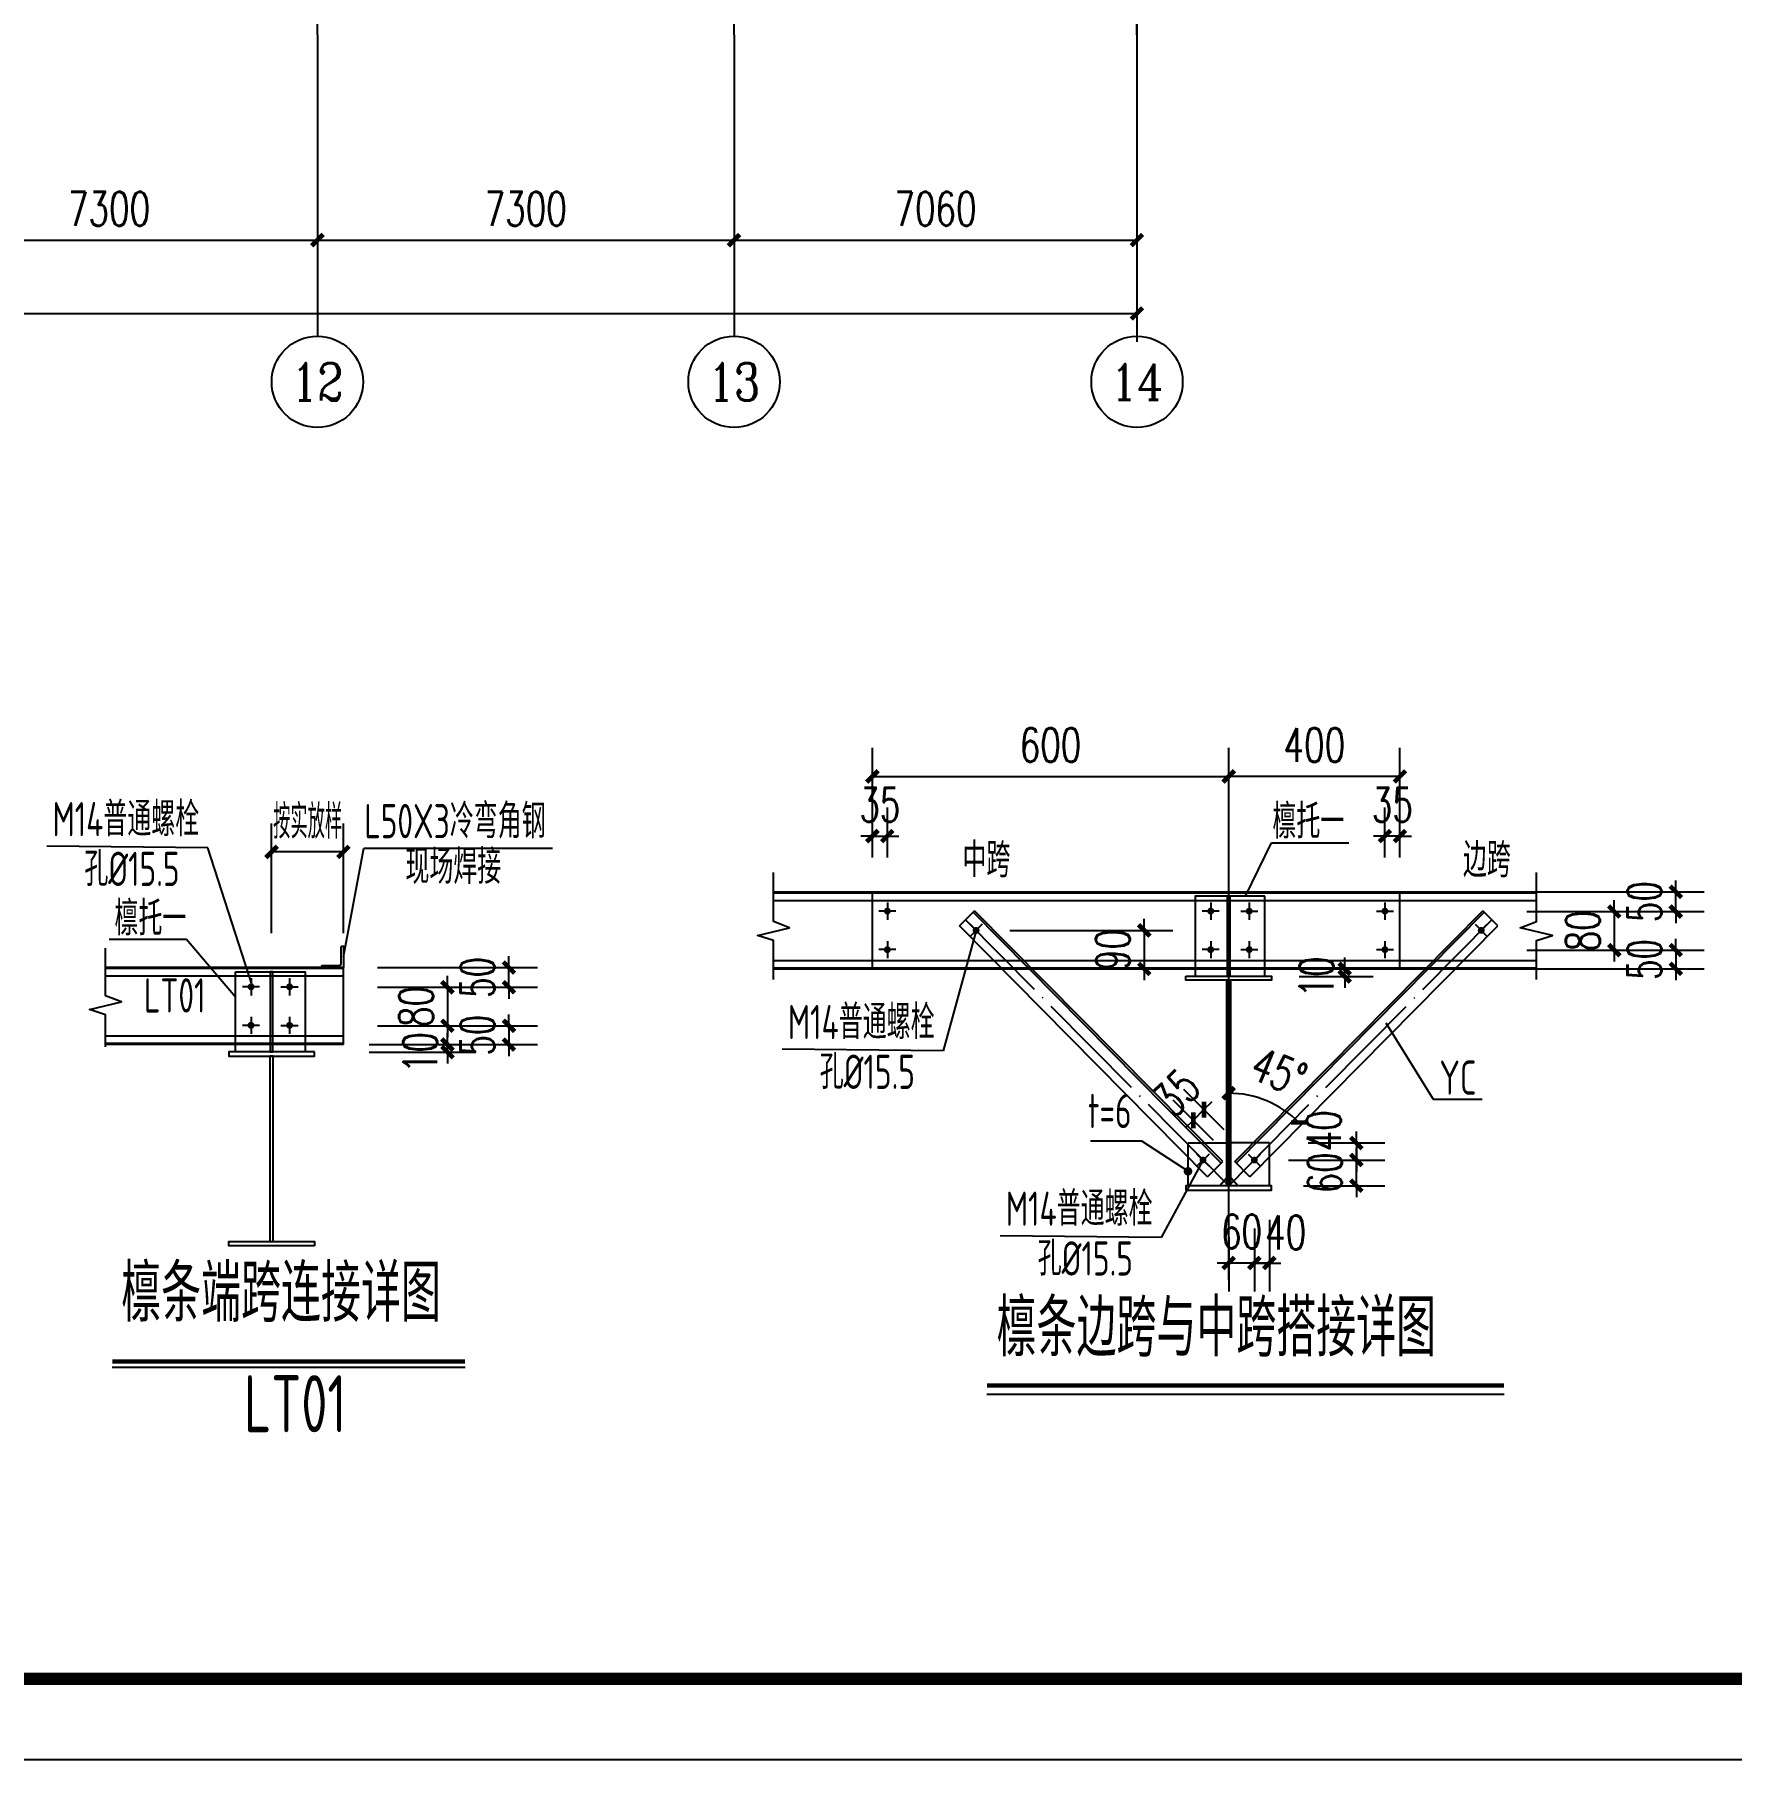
# Model space of a CAD drawing. Extents: x -89996 to 1006241, y -2176 to 440573.
# Drawn here: x 486657 to 516389, y -2176 to 28052 of the extents above; entities that cross this region are included whole.
import ezdxf
from ezdxf.enums import TextEntityAlignment as Align

# ---------------------------------------------------------------- set-up
doc = ezdxf.new("R2010")
doc.units = 0
doc.header["$LTSCALE"] = 1000
doc.header["$MEASUREMENT"] = 0
doc.linetypes.add('DOTE', pattern=[2.42, 2, -0.2, 0.02, -0.2])
for name, color, linetype in [('AXIS', 3, 'Continuous'), ('AXIS_TEXT', 7, 'Continuous'), ('BOLT', 251, 'Continuous'), ('DOTE', 1, 'DOTE'), ('GL', 150, 'Continuous'), ('Gwall', 42, 'Continuous'), ('LT', 27, 'Continuous'), ('NUM', 7, 'Continuous'), ('PUB_TITLE', 4, 'Continuous'), ('PZ', 202, 'Continuous'), ('TEXT', 7, 'Continuous'), ('THIN', 7, 'Continuous'), ('WALL', 9, 'Continuous'), ('XG', 6, 'Continuous')]:
    doc.layers.add(name, color=color, linetype=linetype)
doc.styles.add('_TCH_AXIS', font='COMPLEX', dxfattribs={"bigfont": 'GBCBIG'})
doc.styles.add('_TCH_DIM_T3', font='SIMPLEX', dxfattribs={"width": 0.705882, "bigfont": 'GBCBIG'})
doc.styles.add('COMPLEX', font='COMPLEX')
doc.styles.add('TSSD_Label', font='tssdeng.shx', dxfattribs={"width": 0.7, "bigfont": 'hztxt.shx'})
doc.styles.add('TSSD_Norm', font='tssdeng.shx', dxfattribs={"bigfont": 'hztxt.shx'})
doc.dimstyles.new('_TCH_ARCH&&200', dxfattribs={"dimtxt": 595, "dimasz": 200, "dimexe": 500, "dimexo": 600, "dimgap": 252.5, "dimtad": 1, "dimdec": 0, "dimzin": 0, "dimdsep": 46, "dimtxsty": '_TCH_DIM_T3', "dimblk": 'ARCHTICK', "dimcen": 0.09, "dimclrt": 7, "dimazin": 2, "dimtfac": 1, "dimtdec": 0, "dimtix": 1, "dimtmove": 2, "dimatfit": 3, "dimfxl": 0, "dimtolj": 1, "dimtzin": 0, "dimarcsym": 0})
doc.dimstyles.new('TCH-200-1', dxfattribs={"dimtxt": 595, "dimasz": 200, "dimexe": 500, "dimexo": 600, "dimgap": 252.5, "dimtad": 1, "dimdec": 0, "dimzin": 0, "dimdsep": 46, "dimtxsty": '_TCH_DIM_T3', "dimblk": 'ARCHTICK', "dimcen": 0.09, "dimclrd": 3, "dimclre": 3, "dimclrt": 7, "dimazin": 2, "dimtfac": 1, "dimtdec": 0, "dimtix": 1, "dimtmove": 2, "dimatfit": 3, "dimfxl": 0, "dimtolj": 1, "dimtzin": 0, "dimarcsym": 0})
doc.dimstyles.new('TCH-200-5', dxfattribs={"dimtxt": 595, "dimasz": 200, "dimexe": 500, "dimexo": 600, "dimgap": 252.5, "dimtad": 1, "dimdec": 0, "dimlfac": 0.2, "dimzin": 0, "dimdsep": 46, "dimtxsty": '_TCH_DIM_T3', "dimblk": 'ARCHTICK', "dimcen": 0.09, "dimclrd": 124, "dimclre": 124, "dimclrt": 7, "dimazin": 2, "dimtfac": 1, "dimtdec": 0, "dimtix": 1, "dimtmove": 2, "dimatfit": 3, "dimfxl": 0, "dimtolj": 1, "dimtzin": 0, "dimarcsym": 0})

# ---------------------------------------------------------------- blocks, each defined once
blk = doc.blocks.new('_ArchTick')
at = {"color": 0, "linetype": 'ByBlock', "const_width": 0.4}
blk.add_lwpolyline([(-0.5, -0.5), (0.5, 0.5)], dxfattribs=at)
blk = doc.blocks.new('*D519')
at = {"layer": 'AXIS', "color": 3, "lineweight": -2, "transparency": 16777216}
for p, q in [((490811, 12301), (490811, 14227)), ((492069, 12301), (492069, 14227)), ((492069, 13727), (490811, 13727))]:
    blk.add_line(p, q, dxfattribs=at)
at = {"layer": 'Defpoints', "color": 0, "transparency": 16777216}
for p in [(490811, 13727), (490811, 11701), (492069, 11701)]:
    blk.add_point(p, dxfattribs=at)
at = {"layer": 'AXIS', "color": 3, "lineweight": -2, "transparency": 16777216, "xscale": 200, "yscale": 200, "zscale": 200, "rotation": 180}
blk.add_blockref('_ArchTick', (490811, 13727), dxfattribs=at)
at = {"layer": 'AXIS', "color": 3, "lineweight": -2, "transparency": 16777216, "xscale": 200, "yscale": 200, "zscale": 200}
blk.add_blockref('_ArchTick', (492069, 13727), dxfattribs=at)
at = {"layer": 'AXIS', "color": 7, "transparency": 16777216, "insert": (491443, 14258), "char_height": 595, "attachment_point": 5, "style": '_TCH_DIM_T3'}
blk.add_mtext('\\A1;按实放样', dxfattribs=at)
blk = doc.blocks.new('*D531')
at = {"layer": 'Defpoints', "color": 0, "transparency": 16777216}
for p in [(492069, 11701), (494970, 11701), (492069, 11356)]:
    blk.add_point(p, dxfattribs=at)
at = {"layer": 'GL', "color": 124, "lineweight": -2, "transparency": 16777216}
for p, q in [((494970, 11701), (494970, 11901)), ((492669, 11701), (495470, 11701)), ((494970, 11356), (494970, 11701)), ((492669, 11356), (495470, 11356)), ((494970, 11356), (494970, 11156))]:
    blk.add_line(p, q, dxfattribs=at)
at = {"layer": 'GL', "color": 124, "lineweight": -2, "transparency": 16777216, "xscale": 200, "yscale": 200, "zscale": 200}
for p, rotation in [((494970, 11701), 270), ((494970, 11356), 90)]:
    blk.add_blockref('_ArchTick', p, dxfattribs=dict(at, rotation=rotation))
at = {"layer": 'GL', "color": 7, "transparency": 16777216, "insert": (494420, 11528), "char_height": 595, "attachment_point": 5, "rotation": 90, "style": '_TCH_DIM_T3'}
blk.add_mtext('\\A1;50', dxfattribs=at)
blk = doc.blocks.new('*D532')
at = {"layer": 'Defpoints', "color": 0, "transparency": 16777216}
for p in [(492069, 11356), (492069, 10681), (493892, 10681)]:
    blk.add_point(p, dxfattribs=at)
at = {"layer": 'GL', "color": 124, "lineweight": -2, "transparency": 16777216}
for p, q in [((493892, 11356), (493892, 11556)), ((492669, 11356), (494392, 11356)), ((493892, 11356), (493892, 10681)), ((492669, 10681), (494392, 10681)), ((493892, 10681), (493892, 10481))]:
    blk.add_line(p, q, dxfattribs=at)
at = {"layer": 'GL', "color": 124, "lineweight": -2, "transparency": 16777216, "xscale": 200, "yscale": 200, "zscale": 200}
for p, rotation in [((493892, 11356), 270), ((493892, 10681), 90)]:
    blk.add_blockref('_ArchTick', p, dxfattribs=dict(at, rotation=rotation))
at = {"layer": 'GL', "color": 7, "transparency": 16777216, "insert": (493342, 11018), "char_height": 595, "attachment_point": 5, "rotation": 90, "style": '_TCH_DIM_T3'}
blk.add_mtext('\\A1;80', dxfattribs=at)
blk = doc.blocks.new('*D533')
at = {"layer": 'Defpoints', "color": 0, "transparency": 16777216}
for p in [(492069, 10681), (492069, 10351), (494970, 10351)]:
    blk.add_point(p, dxfattribs=at)
at = {"layer": 'GL', "color": 124, "lineweight": -2, "transparency": 16777216}
for p, q in [((492669, 10681), (495470, 10681)), ((494970, 10681), (494970, 10881)), ((494970, 10681), (494970, 10351)), ((492669, 10351), (495470, 10351)), ((494970, 10351), (494970, 10151))]:
    blk.add_line(p, q, dxfattribs=at)
at = {"layer": 'GL', "color": 124, "lineweight": -2, "transparency": 16777216, "xscale": 200, "yscale": 200, "zscale": 200}
for p, rotation in [((494970, 10681), 270), ((494970, 10351), 90)]:
    blk.add_blockref('_ArchTick', p, dxfattribs=dict(at, rotation=rotation))
at = {"layer": 'GL', "color": 7, "transparency": 16777216, "insert": (494420, 10516), "char_height": 595, "attachment_point": 5, "rotation": 90, "style": '_TCH_DIM_T3'}
blk.add_mtext('\\A1;50', dxfattribs=at)
blk = doc.blocks.new('*D534')
at = {"layer": 'Defpoints', "color": 0, "transparency": 16777216}
for p in [(491919, 10351), (493892, 10351), (491919, 10218)]:
    blk.add_point(p, dxfattribs=at)
at = {"layer": 'GL', "color": 124, "lineweight": -2, "transparency": 16777216}
for p, q in [((492519, 10351), (494392, 10351)), ((493892, 10351), (493892, 10551)), ((493892, 10218), (493892, 10351)), ((492519, 10218), (494392, 10218)), ((493892, 10218), (493892, 10018))]:
    blk.add_line(p, q, dxfattribs=at)
at = {"layer": 'GL', "color": 124, "lineweight": -2, "transparency": 16777216, "xscale": 200, "yscale": 200, "zscale": 200}
for p, rotation in [((493892, 10351), 270), ((493892, 10218), 90)]:
    blk.add_blockref('_ArchTick', p, dxfattribs=dict(at, rotation=rotation))
at = {"layer": 'GL', "color": 7, "transparency": 16777216, "insert": (493414, 10209), "char_height": 595, "attachment_point": 5, "rotation": 90, "style": '_TCH_DIM_T3'}
blk.add_mtext('\\A1;10', dxfattribs=at)
blk = doc.blocks.new('*D538')
at = {"layer": 'Defpoints', "color": 0, "transparency": 16777216}
for p in [(501599, 14005), (501337, 13028), (501599, 13028)]:
    blk.add_point(p, dxfattribs=at)
at = {"layer": 'GL', "color": 124, "lineweight": -2, "transparency": 16777216}
for p, q in [((501337, 13628), (501337, 14505)), ((501599, 13628), (501599, 14505)), ((501337, 14005), (501137, 14005)), ((501337, 14005), (501599, 14005)), ((501599, 14005), (501799, 14005))]:
    blk.add_line(p, q, dxfattribs=at)
at = {"layer": 'GL', "color": 124, "lineweight": -2, "transparency": 16777216, "xscale": 200, "yscale": 200, "zscale": 200}
blk.add_blockref('_ArchTick', (501337, 14005), dxfattribs=at)
at = {"layer": 'GL', "color": 124, "lineweight": -2, "transparency": 16777216, "xscale": 200, "yscale": 200, "zscale": 200, "rotation": 180}
blk.add_blockref('_ArchTick', (501599, 14005), dxfattribs=at)
at = {"layer": 'GL', "color": 7, "transparency": 16777216, "insert": (501468, 14555), "char_height": 595, "attachment_point": 5, "style": '_TCH_DIM_T3'}
blk.add_mtext('\\A1;35', dxfattribs=at)
blk = doc.blocks.new('*D539')
at = {"layer": 'Defpoints', "color": 0, "transparency": 16777216}
for p in [(507580, 15051), (501337, 13028), (507580, 13028)]:
    blk.add_point(p, dxfattribs=at)
at = {"layer": 'GL', "color": 124, "lineweight": -2, "transparency": 16777216}
for p, q in [((501337, 13628), (501337, 15551)), ((507580, 13628), (507580, 15551)), ((501337, 15051), (507580, 15051))]:
    blk.add_line(p, q, dxfattribs=at)
at = {"layer": 'GL', "color": 124, "lineweight": -2, "transparency": 16777216, "xscale": 200, "yscale": 200, "zscale": 200, "rotation": 180}
blk.add_blockref('_ArchTick', (501337, 15051), dxfattribs=at)
at = {"layer": 'GL', "color": 124, "lineweight": -2, "transparency": 16777216, "xscale": 200, "yscale": 200, "zscale": 200}
blk.add_blockref('_ArchTick', (507580, 15051), dxfattribs=at)
at = {"layer": 'GL', "color": 7, "transparency": 16777216, "insert": (504458, 15601), "char_height": 595, "attachment_point": 5, "style": '_TCH_DIM_T3'}
blk.add_mtext('\\A1;600', dxfattribs=at)
blk = doc.blocks.new('*D540')
at = {"layer": 'Defpoints', "color": 0, "transparency": 16777216}
for p in [(506961, 9025), (507738, 8248), (507923, 8434)]:
    blk.add_point(p, dxfattribs=at)
at = {"layer": 'GL', "color": 124, "lineweight": -2, "transparency": 16777216}
for p, q in [((507314, 8672), (506607, 9379)), ((507499, 8858), (506793, 9564)), ((507146, 9211), (506961, 9025)), ((507146, 9211), (507288, 9352)), ((506961, 9025), (506819, 8884))]:
    blk.add_line(p, q, dxfattribs=at)
at = {"layer": 'GL', "color": 124, "lineweight": -2, "transparency": 16777216, "xscale": 200, "yscale": 200, "zscale": 200}
for p, rotation in [((507146, 9211), 224.9999999998922), ((506961, 9025), 44.99999999989219)]:
    blk.add_blockref('_ArchTick', p, dxfattribs=dict(at, rotation=rotation))
at = {"layer": 'GL', "color": 7, "transparency": 16777216, "insert": (506665, 9507), "char_height": 595, "attachment_point": 5, "rotation": 45, "style": '_TCH_DIM_T3'}
blk.add_mtext('\\A1;35', dxfattribs=at)
blk = doc.blocks.new('*D541')
at = {"layer": 'Defpoints', "color": 0, "transparency": 16777216}
for p in [(508292, 8328), (509816, 8328), (508292, 7878)]:
    blk.add_point(p, dxfattribs=at)
at = {"layer": 'GL', "color": 124, "lineweight": -2, "transparency": 16777216}
for p, q in [((509816, 8328), (509816, 8528)), ((508892, 8328), (510316, 8328)), ((509816, 7878), (509816, 8328)), ((508892, 7878), (510316, 7878)), ((509816, 7878), (509816, 7678))]:
    blk.add_line(p, q, dxfattribs=at)
at = {"layer": 'GL', "color": 124, "lineweight": -2, "transparency": 16777216, "xscale": 200, "yscale": 200, "zscale": 200}
for p, rotation in [((509816, 8328), 270), ((509816, 7878), 90)]:
    blk.add_blockref('_ArchTick', p, dxfattribs=dict(at, rotation=rotation))
at = {"layer": 'GL', "color": 7, "transparency": 16777216, "insert": (509266, 8103), "char_height": 595, "attachment_point": 5, "rotation": 90, "style": '_TCH_DIM_T3'}
blk.add_mtext('\\A1;60', dxfattribs=at)
blk = doc.blocks.new('*D542')
at = {"layer": 'Defpoints', "color": 0, "transparency": 16777216}
for p in [(507580, 7578), (508030, 7727), (507580, 6524)]:
    blk.add_point(p, dxfattribs=at)
at = {"layer": 'GL', "color": 124, "lineweight": -2, "transparency": 16777216}
for p, q in [((507580, 6978), (507580, 6024)), ((508030, 7127), (508030, 6024)), ((507580, 6524), (507380, 6524)), ((508030, 6524), (507580, 6524)), ((508030, 6524), (508230, 6524))]:
    blk.add_line(p, q, dxfattribs=at)
at = {"layer": 'GL', "color": 124, "lineweight": -2, "transparency": 16777216, "xscale": 200, "yscale": 200, "zscale": 200}
blk.add_blockref('_ArchTick', (507580, 6524), dxfattribs=at)
at = {"layer": 'GL', "color": 124, "lineweight": -2, "transparency": 16777216, "xscale": 200, "yscale": 200, "zscale": 200, "rotation": 180}
blk.add_blockref('_ArchTick', (508030, 6524), dxfattribs=at)
at = {"layer": 'GL', "color": 7, "transparency": 16777216, "insert": (507805, 7074), "char_height": 595, "attachment_point": 5, "style": '_TCH_DIM_T3'}
blk.add_mtext('\\A1;60', dxfattribs=at)
blk = doc.blocks.new('*D543')
at = {"layer": 'Defpoints', "color": 0, "transparency": 16777216}
for p in [(508292, 7878), (508030, 7727), (508030, 6524)]:
    blk.add_point(p, dxfattribs=at)
at = {"layer": 'GL', "color": 124, "lineweight": -2, "transparency": 16777216}
for p, q in [((508292, 7278), (508292, 6024)), ((508030, 7127), (508030, 6024)), ((508030, 6524), (507830, 6524)), ((508292, 6524), (508030, 6524)), ((508292, 6524), (508492, 6524))]:
    blk.add_line(p, q, dxfattribs=at)
at = {"layer": 'GL', "color": 124, "lineweight": -2, "transparency": 16777216, "xscale": 200, "yscale": 200, "zscale": 200}
blk.add_blockref('_ArchTick', (508030, 6524), dxfattribs=at)
at = {"layer": 'GL', "color": 124, "lineweight": -2, "transparency": 16777216, "xscale": 200, "yscale": 200, "zscale": 200, "rotation": 180}
blk.add_blockref('_ArchTick', (508292, 6524), dxfattribs=at)
at = {"layer": 'GL', "color": 7, "transparency": 16777216, "insert": (508578, 7059), "char_height": 595, "attachment_point": 5, "style": '_TCH_DIM_T3'}
blk.add_mtext('\\A1;40', dxfattribs=at)
blk = doc.blocks.new('*D544')
at = {"layer": 'Defpoints', "color": 0, "transparency": 16777216}
for p in [(508371, 8628), (508030, 8328), (509816, 8328)]:
    blk.add_point(p, dxfattribs=at)
at = {"layer": 'GL', "color": 124, "lineweight": -2, "transparency": 16777216}
for p, q in [((509816, 8628), (509816, 8828)), ((508971, 8628), (510316, 8628)), ((509816, 8628), (509816, 8328)), ((508630, 8328), (510316, 8328)), ((509816, 8328), (509816, 8128))]:
    blk.add_line(p, q, dxfattribs=at)
at = {"layer": 'GL', "color": 124, "lineweight": -2, "transparency": 16777216, "xscale": 200, "yscale": 200, "zscale": 200}
for p, rotation in [((509816, 8628), 270), ((509816, 8328), 90)]:
    blk.add_blockref('_ArchTick', p, dxfattribs=dict(at, rotation=rotation))
at = {"layer": 'GL', "color": 7, "transparency": 16777216, "insert": (509247, 8841), "char_height": 595, "attachment_point": 5, "rotation": 90, "style": '_TCH_DIM_T3'}
blk.add_mtext('\\A1;40', dxfattribs=at)
blk = doc.blocks.new('*D545')
at = {"layer": 'Defpoints', "color": 0, "transparency": 16777216}
for p in [(510317, 14005), (510317, 13028), (510580, 13028)]:
    blk.add_point(p, dxfattribs=at)
at = {"layer": 'GL', "color": 124, "lineweight": -2, "transparency": 16777216}
for p, q in [((510317, 13628), (510317, 14505)), ((510580, 13628), (510580, 14505)), ((510317, 14005), (510117, 14005)), ((510580, 14005), (510317, 14005)), ((510580, 14005), (510780, 14005))]:
    blk.add_line(p, q, dxfattribs=at)
at = {"layer": 'GL', "color": 124, "lineweight": -2, "transparency": 16777216, "xscale": 200, "yscale": 200, "zscale": 200}
blk.add_blockref('_ArchTick', (510317, 14005), dxfattribs=at)
at = {"layer": 'GL', "color": 124, "lineweight": -2, "transparency": 16777216, "xscale": 200, "yscale": 200, "zscale": 200, "rotation": 180}
blk.add_blockref('_ArchTick', (510580, 14005), dxfattribs=at)
at = {"layer": 'GL', "color": 7, "transparency": 16777216, "insert": (510448, 14555), "char_height": 595, "attachment_point": 5, "style": '_TCH_DIM_T3'}
blk.add_mtext('\\A1;35', dxfattribs=at)
blk = doc.blocks.new('*D546')
at = {"layer": 'Defpoints', "color": 0, "transparency": 16777216}
for p in [(507580, 15051), (507580, 13028), (510580, 13028)]:
    blk.add_point(p, dxfattribs=at)
at = {"layer": 'GL', "color": 124, "lineweight": -2, "transparency": 16777216}
for p, q in [((507580, 13628), (507580, 15551)), ((510580, 13628), (510580, 15551)), ((510580, 15051), (507580, 15051))]:
    blk.add_line(p, q, dxfattribs=at)
at = {"layer": 'GL', "color": 124, "lineweight": -2, "transparency": 16777216, "xscale": 200, "yscale": 200, "zscale": 200, "rotation": 180}
blk.add_blockref('_ArchTick', (507580, 15051), dxfattribs=at)
at = {"layer": 'GL', "color": 124, "lineweight": -2, "transparency": 16777216, "xscale": 200, "yscale": 200, "zscale": 200}
blk.add_blockref('_ArchTick', (510580, 15051), dxfattribs=at)
at = {"layer": 'GL', "color": 7, "transparency": 16777216, "insert": (509080, 15601), "char_height": 595, "attachment_point": 5, "style": '_TCH_DIM_T3'}
blk.add_mtext('\\A1;400', dxfattribs=at)
blk = doc.blocks.new('*D547')
at = {"color": 3, "lineweight": -2, "transparency": 16777216}
blk.add_arc((507580, 7764), 1735, 44.7416, 90, dxfattribs=at)
at = {"layer": 'Defpoints', "color": 0, "transparency": 16777216}
for p in [(507580, 15041), (512190, 12334), (508452, 9265), (507580, 7764), (507580, 6026)]:
    blk.add_point(p, dxfattribs=at)
at = {"color": 3, "lineweight": -2, "transparency": 16777216, "xscale": 200, "yscale": 200, "zscale": 200}
for p, rotation in [((507580, 9500), 180), ((508812, 8986), 314.7415699017217)]:
    blk.add_blockref('_ArchTick', p, dxfattribs=dict(at, rotation=rotation))
at = {"color": 7, "transparency": 16777216, "insert": (508459, 9874), "char_height": 595, "attachment_point": 5, "rotation": 337.3708, "style": '_TCH_DIM_T3'}
blk.add_mtext('\\A1;45°', dxfattribs=at)
blk = doc.blocks.new('*D548')
at = {"layer": 'Defpoints', "color": 0, "transparency": 16777216}
for p in [(512204, 13028), (515413, 13028), (512204, 12682)]:
    blk.add_point(p, dxfattribs=at)
at = {"layer": 'GL', "color": 124, "lineweight": -2, "transparency": 16777216}
for p, q in [((512804, 13028), (515913, 13028)), ((515413, 13028), (515413, 13228)), ((515413, 12682), (515413, 13028)), ((512804, 12682), (515913, 12682)), ((515413, 12682), (515413, 12482))]:
    blk.add_line(p, q, dxfattribs=at)
at = {"layer": 'GL', "color": 124, "lineweight": -2, "transparency": 16777216, "xscale": 200, "yscale": 200, "zscale": 200}
for p, rotation in [((515413, 13028), 270), ((515413, 12682), 90)]:
    blk.add_blockref('_ArchTick', p, dxfattribs=dict(at, rotation=rotation))
at = {"layer": 'GL', "color": 7, "transparency": 16777216, "insert": (514863, 12855), "char_height": 595, "attachment_point": 5, "rotation": 90, "style": '_TCH_DIM_T3'}
blk.add_mtext('\\A1;50', dxfattribs=at)
blk = doc.blocks.new('*D549')
at = {"layer": 'Defpoints', "color": 0, "transparency": 16777216}
for p in [(512204, 12682), (512204, 12007), (514336, 12007)]:
    blk.add_point(p, dxfattribs=at)
at = {"layer": 'GL', "color": 124, "lineweight": -2, "transparency": 16777216}
for p, q in [((514336, 12682), (514336, 12882)), ((512804, 12682), (514836, 12682)), ((514336, 12682), (514336, 12007)), ((512804, 12007), (514836, 12007)), ((514336, 12007), (514336, 11807))]:
    blk.add_line(p, q, dxfattribs=at)
at = {"layer": 'GL', "color": 124, "lineweight": -2, "transparency": 16777216, "xscale": 200, "yscale": 200, "zscale": 200}
for p, rotation in [((514336, 12682), 270), ((514336, 12007), 90)]:
    blk.add_blockref('_ArchTick', p, dxfattribs=dict(at, rotation=rotation))
at = {"layer": 'GL', "color": 7, "transparency": 16777216, "insert": (513786, 12345), "char_height": 595, "attachment_point": 5, "rotation": 90, "style": '_TCH_DIM_T3'}
blk.add_mtext('\\A1;80', dxfattribs=at)
blk = doc.blocks.new('*D550')
at = {"layer": 'Defpoints', "color": 0, "transparency": 16777216}
for p in [(512204, 12007), (512204, 11678), (515413, 11678)]:
    blk.add_point(p, dxfattribs=at)
at = {"layer": 'GL', "color": 124, "lineweight": -2, "transparency": 16777216}
for p, q in [((515413, 12007), (515413, 12207)), ((512804, 12007), (515913, 12007)), ((515413, 12007), (515413, 11678)), ((512804, 11678), (515913, 11678)), ((515413, 11678), (515413, 11478))]:
    blk.add_line(p, q, dxfattribs=at)
at = {"layer": 'GL', "color": 124, "lineweight": -2, "transparency": 16777216, "xscale": 200, "yscale": 200, "zscale": 200}
for p, rotation in [((515413, 12007), 270), ((515413, 11678), 90)]:
    blk.add_blockref('_ArchTick', p, dxfattribs=dict(at, rotation=rotation))
at = {"layer": 'GL', "color": 7, "transparency": 16777216, "insert": (514863, 11842), "char_height": 595, "attachment_point": 5, "rotation": 90, "style": '_TCH_DIM_T3'}
blk.add_mtext('\\A1;50', dxfattribs=at)
blk = doc.blocks.new('*D551')
at = {"layer": 'Defpoints', "color": 0, "transparency": 16777216}
for p in [(508215, 11678), (508215, 11545), (509612, 11678)]:
    blk.add_point(p, dxfattribs=at)
at = {"layer": 'GL', "color": 124, "lineweight": -2, "transparency": 16777216}
for p, q in [((509612, 11678), (509612, 11878)), ((508815, 11678), (510112, 11678)), ((508815, 11545), (510112, 11545)), ((509612, 11545), (509612, 11678)), ((509612, 11545), (509612, 11345))]:
    blk.add_line(p, q, dxfattribs=at)
at = {"layer": 'GL', "color": 124, "lineweight": -2, "transparency": 16777216, "xscale": 200, "yscale": 200, "zscale": 200}
for p, rotation in [((509612, 11678), 270), ((509612, 11545), 90)]:
    blk.add_blockref('_ArchTick', p, dxfattribs=dict(at, rotation=rotation))
at = {"layer": 'GL', "color": 7, "transparency": 16777216, "insert": (509116, 11536), "char_height": 595, "attachment_point": 5, "rotation": 90, "style": '_TCH_DIM_T3'}
blk.add_mtext('\\A1;10', dxfattribs=at)
blk = doc.blocks.new('*D552')
at = {"layer": 'Defpoints', "color": 0, "transparency": 16777216}
for p in [(503148, 12353), (503148, 11678), (506100, 11678)]:
    blk.add_point(p, dxfattribs=at)
at = {"layer": 'GL', "color": 124, "lineweight": -2, "transparency": 16777216}
for p, q in [((506100, 12353), (506100, 12553)), ((503748, 12353), (506600, 12353)), ((506100, 12353), (506100, 11678)), ((503748, 11678), (506600, 11678)), ((506100, 11678), (506100, 11478))]:
    blk.add_line(p, q, dxfattribs=at)
at = {"layer": 'GL', "color": 124, "lineweight": -2, "transparency": 16777216, "xscale": 200, "yscale": 200, "zscale": 200}
for p, rotation in [((506100, 12353), 270), ((506100, 11678), 90)]:
    blk.add_blockref('_ArchTick', p, dxfattribs=dict(at, rotation=rotation))
at = {"layer": 'GL', "color": 7, "transparency": 16777216, "insert": (505550, 12015), "char_height": 595, "attachment_point": 5, "rotation": 90, "style": '_TCH_DIM_T3'}
blk.add_mtext('\\A1;90', dxfattribs=at)
blk = doc.blocks.new('*D746')
at = {"layer": 'Defpoints', "color": 0, "transparency": 16777216}
for p in [(417453, 29073), (505973, 29073), (505973, 23164)]:
    blk.add_point(p, dxfattribs=at)
at = {"layer": 'WALL', "color": 3, "lineweight": -2, "transparency": 16777216}
for p, q in [((417453, 28473), (417453, 22664)), ((505973, 28473), (505973, 22664)), ((417453, 23164), (505973, 23164))]:
    blk.add_line(p, q, dxfattribs=at)
at = {"layer": 'WALL', "color": 3, "lineweight": -2, "transparency": 16777216, "xscale": 200, "yscale": 200, "zscale": 200, "rotation": 180}
blk.add_blockref('_ArchTick', (417453, 23164), dxfattribs=at)
at = {"layer": 'WALL', "color": 3, "lineweight": -2, "transparency": 16777216, "xscale": 200, "yscale": 200, "zscale": 200}
blk.add_blockref('_ArchTick', (505973, 23164), dxfattribs=at)
at = {"layer": 'WALL', "color": 7, "transparency": 16777216, "insert": (461713, 23714), "char_height": 595, "attachment_point": 5, "style": '_TCH_DIM_T3'}
blk.add_mtext('\\A1;88520', dxfattribs=at)
blk = doc.blocks.new('_AXISO')
blk.add_circle((0, 0), 0.5)
at = {"layer": 'AXIS_TEXT', "style": 'COMPLEX', "width": 1.041667}
blk.add_attdef('A', text='', height=0.56, dxfattribs=at).set_placement((-0.25, -0.28), (0.25, -0.28), align=Align.FIT)
blk = doc.blocks.new('*D3055')
at = {"layer": 'AXIS', "color": 0, "lineweight": -2, "transparency": 16777216}
for p, q in [((75697, 6281), (75697, 2784)), ((82997, 6281), (82997, 2784)), ((75697, 3284), (82997, 3284))]:
    blk.add_line(p, q, dxfattribs=at)
at = {"layer": 'Defpoints', "color": 0, "transparency": 16777216}
for p in [(75697, 6881), (82997, 6881), (82997, 3284)]:
    blk.add_point(p, dxfattribs=at)
at = {"layer": 'AXIS', "color": 0, "lineweight": -2, "transparency": 16777216, "xscale": 200, "yscale": 200, "zscale": 200, "rotation": 180}
blk.add_blockref('_ArchTick', (75697, 3284), dxfattribs=at)
at = {"layer": 'AXIS', "color": 0, "lineweight": -2, "transparency": 16777216, "xscale": 200, "yscale": 200, "zscale": 200}
blk.add_blockref('_ArchTick', (82997, 3284), dxfattribs=at)
at = {"layer": 'AXIS', "color": 7, "transparency": 16777216, "insert": (79347, 3834), "char_height": 595, "attachment_point": 5, "style": '_TCH_DIM_T3'}
blk.add_mtext('\\A1;7300', dxfattribs=at)
blk = doc.blocks.new('*D3056')
at = {"layer": 'AXIS', "color": 0, "lineweight": -2, "transparency": 16777216}
for p, q in [((82997, 6281), (82997, 2784)), ((90297, 6281), (90297, 2784)), ((82997, 3284), (90297, 3284))]:
    blk.add_line(p, q, dxfattribs=at)
at = {"layer": 'Defpoints', "color": 0, "transparency": 16777216}
for p in [(82997, 6881), (90297, 6881), (90297, 3284)]:
    blk.add_point(p, dxfattribs=at)
at = {"layer": 'AXIS', "color": 0, "lineweight": -2, "transparency": 16777216, "xscale": 200, "yscale": 200, "zscale": 200, "rotation": 180}
blk.add_blockref('_ArchTick', (82997, 3284), dxfattribs=at)
at = {"layer": 'AXIS', "color": 0, "lineweight": -2, "transparency": 16777216, "xscale": 200, "yscale": 200, "zscale": 200}
blk.add_blockref('_ArchTick', (90297, 3284), dxfattribs=at)
at = {"layer": 'AXIS', "color": 7, "transparency": 16777216, "insert": (86647, 3834), "char_height": 595, "attachment_point": 5, "style": '_TCH_DIM_T3'}
blk.add_mtext('\\A1;7300', dxfattribs=at)
blk = doc.blocks.new('*D3057')
at = {"layer": 'AXIS', "color": 0, "lineweight": -2, "transparency": 16777216}
for p, q in [((90297, 6281), (90297, 2784)), ((97357, 6281), (97357, 2784)), ((90297, 3284), (97357, 3284))]:
    blk.add_line(p, q, dxfattribs=at)
at = {"layer": 'Defpoints', "color": 0, "transparency": 16777216}
for p in [(90297, 6881), (97357, 6881), (97357, 3284)]:
    blk.add_point(p, dxfattribs=at)
at = {"layer": 'AXIS', "color": 0, "lineweight": -2, "transparency": 16777216, "xscale": 200, "yscale": 200, "zscale": 200, "rotation": 180}
blk.add_blockref('_ArchTick', (90297, 3284), dxfattribs=at)
at = {"layer": 'AXIS', "color": 0, "lineweight": -2, "transparency": 16777216, "xscale": 200, "yscale": 200, "zscale": 200}
blk.add_blockref('_ArchTick', (97357, 3284), dxfattribs=at)
at = {"layer": 'AXIS', "color": 7, "transparency": 16777216, "insert": (93827, 3834), "char_height": 595, "attachment_point": 5, "style": '_TCH_DIM_T3'}
blk.add_mtext('\\A1;7060', dxfattribs=at)
blk = doc.blocks.new('A$C39280D4C')
at = {"layer": 'AXIS'}
for p, q in [((82997.4, 6881), (82997.4, 1600)), ((90297.4, 6881), (90297.4, 1600)), ((97357.4, 6881), (97357.4, 1600))]:
    blk.add_line(p, q, dxfattribs=at)
at = {"layer": 'DOTE'}
for p, q in [((82997.4, 6881), (82997.4, 48734.6)), ((90297.4, 6881), (90297.4, 48734.6)), ((97357.4, 6881), (97357.4, 48734.6))]:
    blk.add_line(p, q, dxfattribs=at)
at = {"layer": 'AXIS'}
ref = blk.add_blockref('_AXISO', (82997.4, 800), dxfattribs=dict(at, xscale=1600, yscale=1600, zscale=1600))
ref.add_attrib('A', '12', dxfattribs={"layer": 'AXIS_TEXT', "height": 656.89, "style": '_TCH_AXIS'}).set_placement((82543.9, 471.6), (83451, 471.6), align=Align.FIT)
ref = blk.add_blockref('_AXISO', (90297.4, 800), dxfattribs=dict(at, xscale=1600, yscale=1600, zscale=1600))
ref.add_attrib('A', '13', dxfattribs={"layer": 'AXIS_TEXT', "height": 656.89, "style": '_TCH_AXIS'}).set_placement((89843.9, 471.6), (90751, 471.6), align=Align.FIT)
ref = blk.add_blockref('_AXISO', (97357.4, 800), dxfattribs=dict(at, xscale=1600, yscale=1600, zscale=1600))
ref.add_attrib('A', '14', dxfattribs={"layer": 'AXIS_TEXT', "height": 628.15, "style": '_TCH_AXIS'}).set_placement((96893.8, 485.9), (97821.1, 485.9), align=Align.FIT)
for p1, p2, picture, middle in [((75697.4, 6881), (82997.4, 6881), '*D3055', (79347.4, 3834.1)), ((82997.4, 6881), (90297.4, 6881), '*D3056', (86647.4, 3834.1)), ((90297.4, 6881), (97357.4, 6881), '*D3057', (93827.4, 3834.1))]:
    dim = blk.add_aligned_dim(p1=p1, p2=p2, distance=-3596.9, dimstyle='_TCH_ARCH&&200', dxfattribs=at)
    dim.commit()
    dim.dimension.update_dxf_attribs({"geometry": picture, "text_midpoint": middle})

msp = doc.modelspace()

# ---------------------------------------------------------------- linework, layer by layer
at = {"layer": 'AXIS'}
for p, q in [((489691.03, 13798.48), (486870.46, 13828.7)), ((490479.22, 11372.86), (489691.03, 13798.48)), ((492069, 11888.58), (492428.59, 13795.94)), ((492428.59, 13795.94), (495730.84, 13795.94)), ((507873.44, 12952.59), (508330.29, 13889.47)), ((508330.29, 13889.47), (509683.78, 13889.47)), ((489317.82, 12190.8), (487964.33, 12190.8)), ((490175.69, 11181.66), (489317.82, 12190.8)), ((503154.53, 12352.59), (502575.06, 10242.63)), ((510331.96, 10731.26), (511162.36, 9397.58)), ((502575.06, 10242.63), (499754.5, 10272.85)), ((511162.36, 9397.58), (512021.29, 9397.58)), ((505161.36, 8664.21), (506049.86, 8664.21)), ((506049.86, 8664.21), (506867.03, 8130.53)), ((507131.95, 8330.01), (506394.04, 6971.92)), ((506394.04, 6971.92), (503573.47, 7002.13))]:
    msp.add_line(p, q, dxfattribs=at)
at = {"layer": 'AXIS', "const_width": 75}
msp.add_lwpolyline([(506829.53, 8130.53, 1), (506904.53, 8130.53, 1)], format="xyb", close=True, dxfattribs=at)
at = {"layer": 'BOLT'}
for p, q in [((501599.21, 12840.09), (501599.21, 12540.09)), ((507264.53, 12840.09), (507264.53, 12540.09)), ((507939.53, 12840.09), (507939.53, 12540.09)), ((510317.03, 12840.09), (510317.03, 12540.09)), ((501749.21, 12690.09), (501449.21, 12690.09)), ((503260.59, 12458.65), (503048.46, 12246.52)), ((503260.59, 12246.52), (503048.46, 12458.65)), ((507414.53, 12690.09), (507114.53, 12690.09)), ((507789.53, 12690.09), (508089.53, 12690.09)), ((510167.03, 12690.09), (510467.03, 12690.09)), ((511898.46, 12458.65), (512110.59, 12246.52)), ((511898.46, 12246.52), (512110.59, 12458.65)), ((501599.21, 12165.09), (501599.21, 11865.09)), ((507264.53, 12165.09), (507264.53, 11865.09)), ((507939.53, 12165.09), (507939.53, 11865.09)), ((510317.03, 12165.09), (510317.03, 11865.09)), ((501749.21, 12015.09), (501449.21, 12015.09)), ((507414.53, 12015.09), (507114.53, 12015.09)), ((507789.53, 12015.09), (508089.53, 12015.09)), ((510167.03, 12015.09), (510467.03, 12015.09)), ((490450.69, 11513.58), (490450.69, 11213.58)), ((491125.69, 11513.58), (491125.69, 11213.58)), ((490600.69, 11363.58), (490300.69, 11363.58)), ((490975.69, 11363.58), (491275.69, 11363.58)), ((490600.69, 10688.58), (490300.69, 10688.58)), ((490450.69, 10838.58), (490450.69, 10538.58)), ((490975.69, 10688.58), (491275.69, 10688.58)), ((491125.69, 10838.58), (491125.69, 10538.58)), ((507235.59, 8221.52), (507023.46, 8433.65)), ((507235.59, 8433.65), (507023.46, 8221.52)), ((507923.46, 8433.65), (508135.59, 8221.52)), ((507923.46, 8221.52), (508135.59, 8433.65))]:
    msp.add_line(p, q, dxfattribs=at)
at = {"layer": 'BOLT', "const_width": 60}
for points in [[(501569.21, 12690.09, 1), (501629.21, 12690.09, 1)], [(507234.53, 12690.09, 1), (507294.53, 12690.09, 1)], [(507969.53, 12690.09, -1), (507909.53, 12690.09, -1)], [(510347.03, 12690.09, -1), (510287.03, 12690.09, -1)], [(503133.31, 12373.8, 1), (503175.74, 12331.37, 1)], [(512025.74, 12373.8, -1), (511983.31, 12331.37, -1)], [(501569.21, 12015.09, 1), (501629.21, 12015.09, 1)], [(507234.53, 12015.09, 1), (507294.53, 12015.09, 1)], [(507969.53, 12015.09, -1), (507909.53, 12015.09, -1)], [(510347.03, 12015.09, -1), (510287.03, 12015.09, -1)], [(490420.69, 11363.58, 1), (490480.69, 11363.58, 1)], [(491155.69, 11363.58, -1), (491095.69, 11363.58, -1)], [(490420.69, 10688.58, 1), (490480.69, 10688.58, 1)], [(491155.69, 10688.58, -1), (491095.69, 10688.58, -1)], [(507108.31, 8348.8, 1), (507150.74, 8306.37, 1)], [(508050.74, 8348.8, -1), (508008.31, 8306.37, -1)]]:
    msp.add_lwpolyline(points, format="xyb", close=True, dxfattribs=at)
at = {"layer": 'DOTE'}
for q in [(502968.91, 12538.2), (512190.14, 12538.2)]:
    msp.add_line((507579.53, 7877.59), q, dxfattribs=at)
at = {"layer": 'GL'}
msp.add_line((507579.53, 6230.34), (507579.53, 15245.65), dxfattribs=at)
for points in [[(506829.53, 11552.59), (508329.53, 11552.59), (508329.53, 11477.59), (506829.53, 11477.59)], [(507549.53, 11477.59), (507609.53, 11477.59), (507609.53, 7877.59), (507549.53, 7877.59)], [(491560.69, 10226.08), (490060.69, 10226.08), (490060.69, 10151.08), (491560.69, 10151.08)], [(490840.69, 10151.08), (490780.69, 10151.08), (490780.69, 6901.08), (490840.69, 6901.08)], [(506829.53, 7802.59), (508329.53, 7802.59), (508329.53, 7877.59), (506829.53, 7877.59)], [(491560.69, 6826.08), (490060.69, 6826.08), (490060.69, 6901.08), (491560.69, 6901.08)]]:
    msp.add_lwpolyline(points, close=True, dxfattribs=at)
at = {"layer": 'Gwall'}
for p, q in [((501336.71, 11677.59), (501336.71, 13027.59)), ((510579.53, 11677.59), (510579.53, 13027.59))]:
    msp.add_line(p, q, dxfattribs=at)
at = {"layer": 'LT', "linetype": 'ByBlock'}
for p, q in [((499607.13, 13027.59), (512969.87, 13027.59)), ((499607.13, 13008.84), (512969.87, 13008.84)), ((499607.13, 12877.59), (512969.87, 12877.59)), ((499607.13, 11827.59), (512969.87, 11827.59)), ((492069, 11701.08), (487899.54, 11701.08)), ((492069, 11682.33), (487899.54, 11682.33)), ((492069, 11551.08), (487899.54, 11551.08)), ((492069, 10351.08), (492069, 11701.08)), ((499607.13, 11696.34), (512969.87, 11696.34)), ((499607.13, 11677.59), (512969.87, 11677.59)), ((492069, 10501.08), (487899.54, 10501.08)), ((492069, 10369.83), (487899.54, 10369.83)), ((492069, 10351.08), (487899.54, 10351.08))]:
    msp.add_line(p, q, dxfattribs=at)
for points in [[(499607.13, 11490.09), (499607.13, 11677.59), (499607.13, 12172.43), (499325.88, 12262.43), (499887.67, 12395.53), (499607.13, 12505.43), (499607.13, 13027.59), (499607.13, 13365.09)], [(512969.87, 11490.09), (512969.87, 11677.59), (512969.87, 12172.43), (513251.12, 12262.43), (512689.33, 12395.53), (512969.87, 12505.43), (512969.87, 13027.59), (512969.87, 13365.09)], [(487899.54, 10313.58), (487899.54, 10351.08), (487899.54, 10875.3), (487618.29, 10965.3), (488180.09, 11098.4), (487899.54, 11208.3), (487899.54, 11701.08), (487899.54, 12038.58)]]:
    msp.add_lwpolyline(points, dxfattribs=at)
at = {"layer": 'NUM', "linetype": 'ByBlock', "const_width": 75}
for points in [[(488017.98, 4800.2), (494200.85, 4800.2)], [(503344.65, 4377.26), (512403.46, 4377.26)]]:
    msp.add_lwpolyline(points, dxfattribs=at)
at = {"layer": 'PUB_TITLE'}
msp.add_lwpolyline([(399293.13, -2176.39), (547893.13, -2176.39), (547893.13, 81823.61), (399293.13, 81823.61)], close=True, dxfattribs=at)
at = {"layer": 'PUB_TITLE', "const_width": 212.12}
msp.add_lwpolyline([(402828.49, -762.25), (402828.49, 80409.47), (546478.99, 80409.47), (546478.99, -762.25)], close=True, dxfattribs=at)
at = {"layer": 'PZ'}
for p, q in [((506867.03, 7877.59), (506867.03, 8627.59)), ((506867.03, 8627.59), (507549.53, 8627.59)), ((508292.03, 8627.59), (507609.53, 8627.59)), ((508292.03, 7877.59), (508292.03, 8627.59)), ((507420.19, 7877.59), (507549.53, 8023.74)), ((507738.87, 7877.59), (507609.53, 8023.74)), ((507738.87, 7877.59), (507609.53, 8023.74))]:
    msp.add_line(p, q, dxfattribs=at)
at = {"layer": 'THIN', "linetype": 'ByBlock'}
for points in [[(488017.98, 4700.2), (494200.85, 4700.2)], [(503344.65, 4227.26), (512403.46, 4227.26)]]:
    msp.add_lwpolyline(points, dxfattribs=at)
at = {"layer": 'XG'}
for p, q in [((502862.85, 12432.14), (503128.01, 12697.3)), ((507474.24, 8301.07), (503128.01, 12697.3)), ((507684.81, 8301.07), (512031.04, 12697.3)), ((512296.21, 12432.14), (512031.04, 12697.3)), ((507209.08, 8035.91), (502862.85, 12432.14)), ((507447.73, 8274.55), (503101.49, 12670.78)), ((507711.33, 8274.55), (512057.56, 12670.78)), ((507949.98, 8035.91), (512296.21, 12432.14)), ((507209.08, 8035.91), (507474.24, 8301.07)), ((507949.98, 8035.91), (507684.81, 8301.07))]:
    msp.add_line(p, q, dxfattribs=at)
for points in [[(508214.53, 12952.59), (506989.53, 12952.59), (506989.53, 11552.59), (508214.53, 11552.59)], [(507557.03, 12952.59), (507602.03, 12952.59), (507602.03, 11552.59), (507557.03, 11552.59)], [(490175.69, 11626.08), (491400.69, 11626.08), (491400.69, 10226.08), (490175.69, 10226.08)], [(490833.19, 11626.08), (490788.19, 11626.08), (490788.19, 10226.08), (490833.19, 10226.08)]]:
    msp.add_lwpolyline(points, close=True, dxfattribs=at)
msp.add_lwpolyline([(492069, 11701.08), (491694, 11701.08), (491694, 11726.08, -0.41421356), (491706.5, 11738.58), (491990.25, 11738.58, 0.41421356), (492031.5, 11779.83), (492031.5, 12063.58, -0.41421356), (492044, 12076.08), (492069, 12076.08)], format="xyb", close=True, dxfattribs=at)

# ---------------------------------------------------------------- block references
msp.add_blockref('A$C39280D4C', (408615.79, 21164.79))

# ---------------------------------------------------------------- texts
at = {"layer": 'TEXT', "style": 'TSSD_Label', "width": 0.7}
for s, height, p in [('檩托一', 600, (508346.16, 13961.21)), ('檩托一', 600, (488058.49, 12262.54)), ('LT01', 1000, (490324.84, 3558.52))]:
    msp.add_text(s, height=height, dxfattribs=at).set_placement(p)
for s, p in [('檩条端跨连接详图', (488175.99, 5194.07)), ('檩条边跨与中跨搭接详图', (503513.31, 4587.26))]:
    msp.add_text(s, height=1000, dxfattribs=at).set_placement(p, align=Align.BOTTOM_LEFT)
at = {"layer": 'THIN', "style": 'TSSD_Norm', "width": 0.7}
for s, p in [('M14普通螺栓', (486970.9, 14002.06)), ('L50X3冷弯角钢', (492434.77, 13967.38)), ('中跨', (502914.67, 13285.26)), ('边跨', (511682.9, 13285.26)), ('孔%%C15.5', (487530.42, 13130.38)), ('现场焊接', (493155.8, 13168.34)), ('LT01', (488574.24, 10912.97)), ('M14普通螺栓', (499854.94, 10446.21)), ('孔%%C15.5', (500414.46, 9574.53)), ('YC', (511271.4, 9472.64)), ('M14普通螺栓', (503673.91, 7175.5)), ('孔%%C15.5', (504233.43, 6303.81))]:
    msp.add_text(s, height=600, dxfattribs=at).set_placement(p)
msp.add_text('t=6', height=600, dxfattribs=at).set_placement((505111.97, 8709.22), align=Align.BOTTOM_LEFT)

# ---------------------------------------------------------------- dimensions: what is measured, and where the dimension line sits
dim = msp.add_angular_dim_2l(base=(508451.69, 9264.63), line1=((507579.53, 7764.44), (512190.14, 12333.65)), line2=((507579.53, 6025.79), (507579.53, 15041.1)), dimstyle='TCH-200-1', override={"dimadec": 0})
dim.commit()
dim.dimension.update_dxf_attribs({"geometry": '*D547', "text_midpoint": (508458.83, 9873.8)})
at = {"layer": 'AXIS'}
dim = msp.add_linear_dim(base=(490810.69, 13727.44), p1=(492069, 11701.08), p2=(490810.69, 11701.08), angle=180, text='按实放样', dimstyle='TCH-200-1', dxfattribs=at)
dim.commit()
dim.dimension.update_dxf_attribs({"geometry": '*D519', "text_midpoint": (491443.11, 14258.4), "dimtype": 128})
at = {"layer": 'GL'}
for base, p1, p2, text, picture, middle in [((507579.53, 15050.79), (501336.71, 13027.59), (507579.53, 13027.59), '600', '*D539', (504458.12, 15600.79)), ((501599.21, 14005.41), (501336.71, 13027.59), (501599.21, 13027.59), '35', '*D538', (501467.96, 14555.41)), ((507579.53, 6523.75), (508029.53, 7727.24), (507579.53, 7577.57), '60', '*D542', (507804.53, 7073.75))]:
    dim = msp.add_linear_dim(base=base, p1=p1, p2=p2, text=text, dimstyle='TCH-200-5', dxfattribs=at)
    dim.commit()
    dim.dimension.update_dxf_attribs({"geometry": picture, "text_midpoint": middle})
for base, p1, p2, angle, text, picture, middle in [((507579.53, 15050.79), (510579.53, 13027.59), (507579.53, 13027.59), 180, '400', '*D546', (509079.53, 15600.79)), ((510317.03, 14005.41), (510579.53, 13027.59), (510317.03, 13027.59), 180, '35', '*D545', (510448.28, 14555.41)), ((515413.31, 13027.59), (512203.96, 12682.3), (512203.96, 13027.59), 90, '50', '*D548', (514863.31, 12854.94)), ((514335.89, 12007.3), (512203.96, 12682.3), (512203.96, 12007.3), 90, '80', '*D549', (513785.89, 12344.8)), ((506100.03, 11677.59), (503147.74, 12352.59), (503147.74, 11677.59), 90, '90', '*D552', (505550.03, 12015.09)), ((515413.31, 11677.59), (512203.96, 12007.3), (512203.96, 11677.59), 90, '50', '*D550', (514863.31, 11842.44)), ((494969.72, 11701.08), (492069, 11355.79), (492069, 11701.08), 90, '50', '*D531', (494419.72, 11528.44)), ((493892.29, 10680.79), (492069, 11355.79), (492069, 10680.79), 90, '80', '*D532', (493342.29, 11018.29)), ((494969.72, 10351.08), (492069, 10680.79), (492069, 10351.08), 90, '50', '*D533', (494419.72, 10515.94)), ((509815.52, 8327.59), (508292.03, 7877.59), (508292.03, 8327.59), 90, '60', '*D541', (509265.52, 8102.59))]:
    dim = msp.add_linear_dim(base=base, p1=p1, p2=p2, angle=angle, text=text, dimstyle='TCH-200-5', dxfattribs=at)
    dim.commit()
    dim.dimension.update_dxf_attribs({"geometry": picture, "text_midpoint": middle})
for base, p1, p2, text, picture, middle in [((509612.01, 11677.59), (508214.53, 11544.8), (508214.53, 11677.59), '10', '*D551', (509116.06, 11535.89)), ((493892.29, 10351.08), (491919, 10218.29), (491919, 10351.08), '10', '*D534', (493413.99, 10209.39)), ((509815.52, 8327.59), (508370.78, 8627.59), (508029.53, 8327.59), '40', '*D544', (509247.21, 8840.78))]:
    dim = msp.add_linear_dim(base=base, p1=p1, p2=p2, angle=90, text=text, dimstyle='TCH-200-5', dxfattribs=at)
    dim.commit()
    dim.dimension.update_dxf_attribs({"geometry": picture, "text_midpoint": middle, "dimtype": 128})
dim = msp.add_aligned_dim(p1=(507923.46, 8433.65), p2=(507737.85, 8248.04), distance=-1099.03, text='35', dimstyle='TCH-200-5', dxfattribs=at)
dim.commit()
dim.dimension.update_dxf_attribs({"geometry": '*D540', "text_midpoint": (506664.61, 9506.88)})
dim = msp.add_linear_dim(base=(508029.53, 6523.75), p1=(508292.03, 7877.59), p2=(508029.53, 7727.24), text='40', dimstyle='TCH-200-5', dxfattribs=at)
dim.commit()
dim.dimension.update_dxf_attribs({"geometry": '*D543', "text_midpoint": (508577.5, 7058.97), "dimtype": 128})
at = {"layer": 'WALL'}
dim = msp.add_linear_dim(base=(505973.21, 23164.04), p1=(417453.21, 29072.58), p2=(505973.21, 29072.58), dimstyle='TCH-200-1', dxfattribs=at)
dim.commit()
dim.dimension.update_dxf_attribs({"geometry": '*D746', "text_midpoint": (461713.21, 23714.04)})

doc.saveas('drawing.dxf')
